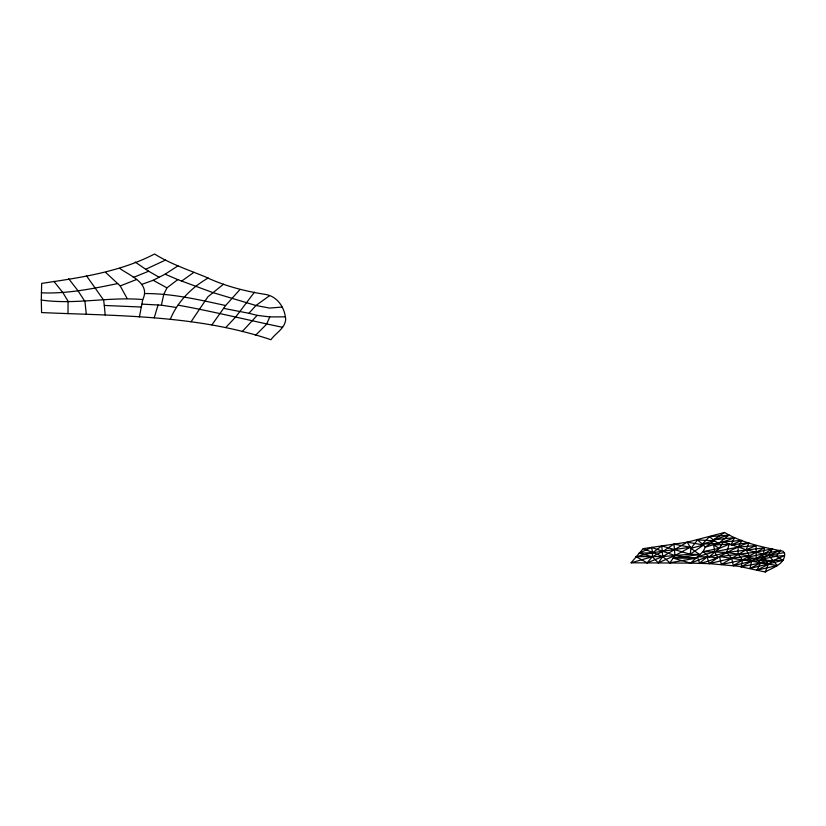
<?xml version="1.0" encoding="UTF-8"?>
<svg xmlns="http://www.w3.org/2000/svg" width="826" height="826" viewBox="0 0 826 826"><rect width="100%" height="100%" fill="white"/><g stroke="black" fill="none" stroke-linecap="round" stroke-linejoin="round"><path stroke-width="1.24" d="M68 313.684L68.073 301.232L62.921 292.693L53.866 281.315M41.3 300.034L41.661 283.401C80.318 277.629 119.398 272.177 154.565 254.016C170.259 263.804 187.894 269.741 204.931 276.679C224.352 285.961 244.961 291.289 266.148 294.531C277.97 296.854 284.991 308.232 285.682 319.61C284.743 328.779 275.76 332.878 270.938 339.713C197.115 314.923 118.459 315.976 41.589 312.569L41.3 300.034C75.207 304.939 108.939 296.555 142.743 299.559C150.941 283.184 129.682 275.678 119.708 268.367M697.433 556.776L709.059 556.92L726.632 552.449L729.224 544.22L713.643 545.005L714.697 551.685L717.67 557.767L709.059 556.92L703.081 551.582L726.632 552.449L731.712 558.273L733.302 565.665L746.972 557.292L761.2 559.243L768.552 555.278L772.558 548.805L756.007 552.15L719.57 556.59L721.294 564.519L746.167 549.786L748.8 542.858C731.475 547.855 717.67 560.472 699.581 563.27L697.433 556.776L714.697 551.685L738.093 547.163L756.141 545.521L756.193 558.49L760.632 562.888L777.318 565.542L768.552 555.278L746.167 549.786L723.4 541.856L705.29 547.122L703.081 551.582L690.588 563.115L631.085 562.795L643.217 548.64L687.222 542.186L724.557 532.481C742.44 543.085 763.203 547.266 783.172 551.293L784.7 553.627C785.051 564.488 772.723 567.452 765.248 571.984L738.63 566.285L710.019 563.683L690.588 563.115L673.19 558.139L669.896 562.774L662.71 556.559L643.217 548.64M636.123 556.683L652.581 552.718L661.822 545.914L690.237 554.256L703.638 544.943L687.222 542.186L662.71 556.559L647.109 562.847L636.123 556.683L662.71 556.559L690.237 554.256L690.928 548.34L697.495 539.956L714.335 540.762L718.517 543.436L728.976 535.134L709.493 536.652L702.348 544.045L697.495 539.956M764.339 547.845L749.368 555.877L726.632 552.449L764.339 547.845L763.575 554.112L761.2 559.243L769.151 560.544L782.965 560.307L776.223 556.29L768.552 555.278L756.193 558.49L742.564 560.007L721.294 564.519M139.398 316.947L142.743 299.559M142.175 304.123L161.369 305.186L163.734 294.531L166.924 287.851L177.786 279.622L212.716 292.538L255.946 305.496L269.586 308.077L282.069 307.055M761.2 559.243L776.223 556.29L784.514 555.547L773.084 560.637L741.077 566.729L742.564 560.007L738.114 554.163L738.093 547.163L742.037 540.41L723.4 541.856L719.281 548.392L709.059 556.92M782.965 560.307L749.956 568.464L751.65 561.184L772.558 548.805M154.225 317.814L158.045 305M765.248 571.984L768.314 564.323L773.084 560.637M285.311 316.843L269.803 316.916L266.591 324.226L255.42 335.449M748.8 542.858L731.031 544.871L734.562 537.633L713.241 539.884L709.493 536.652M756.946 570.136L760.632 562.888L765.65 560.111L768.314 564.323L756.946 570.136L777.318 565.542M170.321 319.208C177.724 301.397 191.611 287.52 208.193 278.001M191.064 321.758L207.925 296.761L223.588 284.154M669.896 562.774L695.884 558.2L673.19 558.139L674.925 555.557L690.278 547.266L674.006 544.127L662.72 551.458L652.292 556.755L631.085 562.795M239.901 289.606L225.612 305.527L211.91 324.855M695.884 558.2L674.925 555.557L651.611 547.411L639.148 553.183L652.292 556.755L658.312 562.816L662.71 556.559L661.822 545.914M776.223 556.29L780.58 550.312L746.972 557.292L751.65 561.184L760.632 562.888L749.956 568.464M254.46 292.156L235.916 316.719L225.766 327.519M647.109 562.847L652.292 556.755L652.581 552.718L651.611 547.411M269.803 316.916L257.185 315.356L242.183 331.618M223.516 308.346L248.946 313.281L255.946 305.496L269.348 295.853M699.581 563.27L707.046 556.9L709.183 563.652L731.712 558.273L749.368 555.877L746.167 549.786L756.141 545.521M181.617 281.139L193.914 272.332M714.335 540.762L705.29 547.122L702.348 544.045L714.335 540.762L713.241 539.884L724.557 532.481M709.183 563.652L717.67 557.767M142.248 284.227L153.192 280.282L165.107 274.191L177.972 265.848M746.972 557.292L749.368 555.877M741.077 566.729L751.65 561.184L765.65 560.111M135.144 262.048L145.706 269.276L165.448 260.097M658.312 562.816L674.925 555.557L674.006 544.127M703.081 551.582L719.281 548.392L729.224 544.22M133.275 277.474L148.69 271.238L159.129 277.247M731.031 544.871L742.037 540.41M105.707 272.487L120.214 285.899L136.62 279.487M780.58 550.312L768.552 555.278L784.07 552.656M723.4 541.856L734.562 537.633M690.588 563.115L707.046 556.9M713.241 539.884L728.976 535.134M687.222 542.186L690.928 548.34L703.638 544.943M733.302 565.665L751.65 561.184L719.57 556.59M117.695 283.566C92.584 288.739 67.133 293.932 41.362 292.817M690.278 547.266L652.581 552.718L639.148 553.183M673.19 558.139L699.591 554.535L690.928 548.34M702.348 544.045L718.517 543.436M690.237 554.256L699.591 554.535M86.451 275.76L103.663 300.137L104.303 305.455L141.545 307.035M144.55 293.56C172.087 293.364 198.88 299.724 225.612 305.527M161.369 305.186L176.506 307.489M282.513 327.272C247.666 320.075 213.129 311.464 178.075 305.155M248.946 313.281L257.185 315.356M165.107 274.191L177.786 279.622M719.281 548.392L713.643 545.005M166.924 287.851L153.192 280.282M145.706 269.276L148.69 271.238M68.723 278.785L77.933 290.68L84.944 301.48L86.307 314.303M120.214 285.899L127.049 298.382M104.303 305.455L105.181 314.943"/></g></svg>
